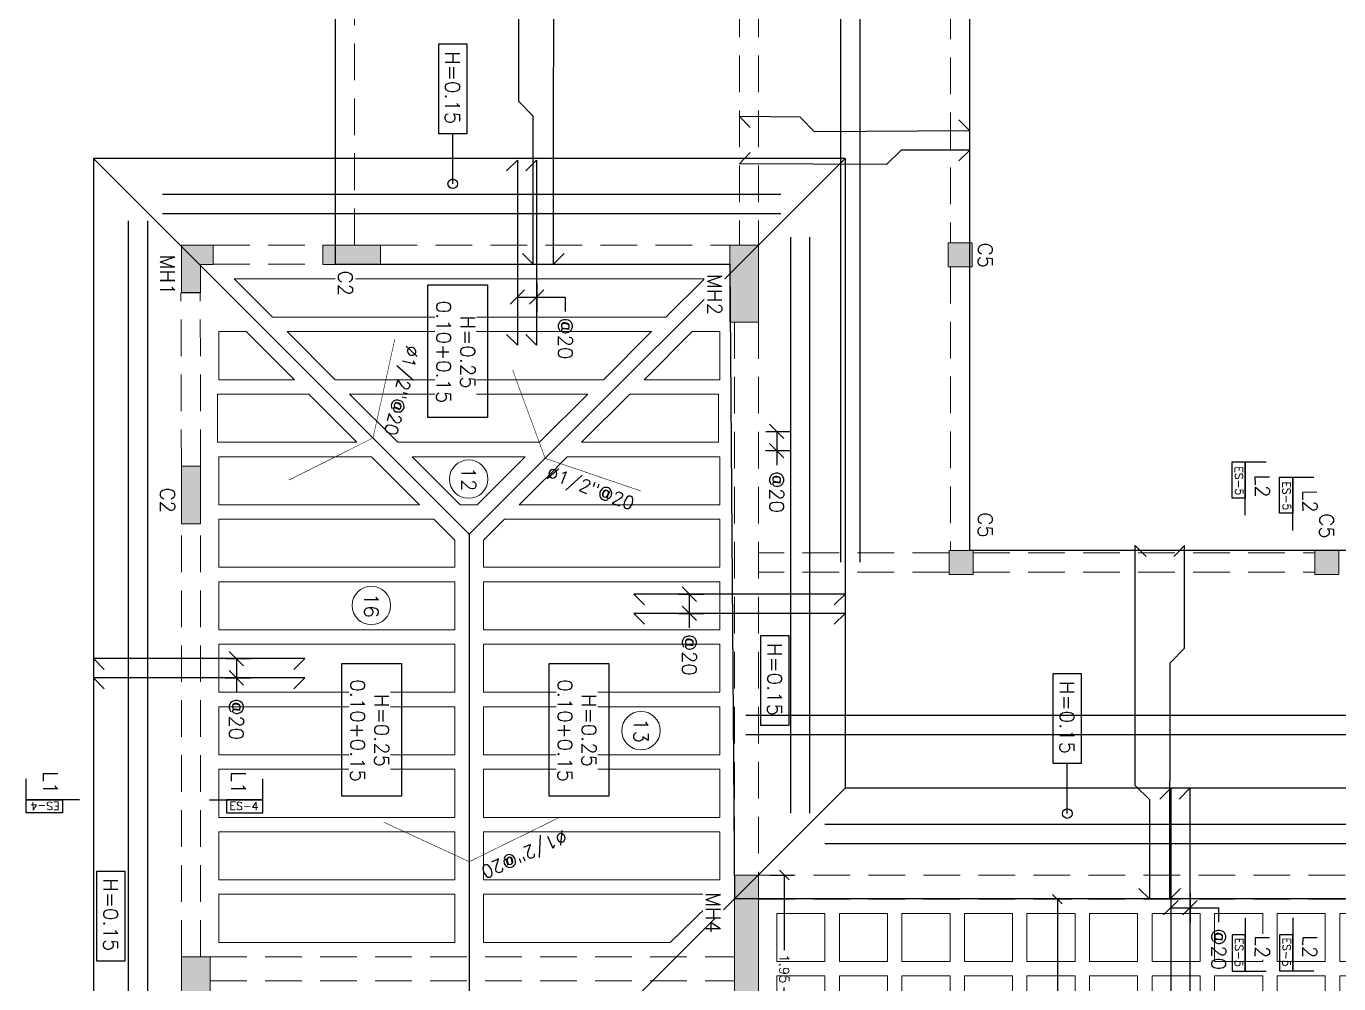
# Model space of a CAD drawing. Header units: metres. Extents: x -44 to 358, y -246 to 48.
# Drawn here: x 147.01 to 160.66, y -201.01 to -191.06 of the extents above; entities that cross this region are included whole.
import ezdxf
from ezdxf.enums import TextEntityAlignment as Align

# ---------------------------------------------------------------- set-up
doc = ezdxf.new("R2010")
doc.units = ezdxf.units.M
doc.header["$LTSCALE"] = 0.3
doc.header["$PDMODE"] = 3
doc.linetypes.add('HIDDEN', pattern=[9.525, 6.35, -3.175])
for name, color, linetype, lineweight in [('0-S-GRID-IDEN', 1, 'Continuous', 9), ('BOVEDILLA', 8, 'Continuous', 5), ('Columnas', 7, 'Continuous', 18), ('VIGAS', 1, 'HIDDEN', 15)]:
    doc.layers.add(name, color=color, linetype=linetype, lineweight=lineweight)
for name, color, linetype in [('ACERO', 5, 'Continuous'), ('BP', 3, 'Continuous'), ('DIMCOL', 4, 'Continuous'), ('DIMTEXTO', 4, 'Continuous'), ('HATCH', 8, 'Continuous'), ('REBAR', 5, 'Continuous'), ('TEXTOS', 4, 'Continuous')]:
    doc.layers.add(name, color=color, linetype=linetype)
doc.styles.add('SMPLEX', font='simplex.shx')
doc.dimstyles.new('DIM-50', dxfattribs={"dimscale": 0.5, "dimtxt": 0.2, "dimasz": 0.2, "dimexe": 0.2, "dimexo": 0.2, "dimgap": 0.1, "dimtad": 0, "dimtih": 1, "dimtoh": 1, "dimzin": 0, "dimdsep": 46, "dimtxsty": 'SMPLEX', "dimblk1": 'OBLIQUE', "dimblk2": 'OBLIQUE', "dimsah": 1, "dimcen": 0.2, "dimclrd": 4, "dimclre": 4, "dimclrt": 4, "dimadec": 0, "dimazin": 0, "dimtfac": 1, "dimtmove": 0, "dimatfit": 3, "dimldrblk": 'OPEN30', "dimfxl": 0.3, "dimfxlon": 1, "dimtfill": 1, "dimtolj": 1, "dimtzin": 0, "dimarcsym": 0})
doc.dimstyles.new('DIM-75', dxfattribs={"dimscale": 0.75, "dimtxt": 0.2, "dimasz": 0.2, "dimexe": 0.2, "dimexo": 0.2, "dimgap": 0.1, "dimtad": 0, "dimtih": 1, "dimtoh": 1, "dimzin": 0, "dimdsep": 46, "dimtxsty": 'SMPLEX', "dimblk1": 'OBLIQUE', "dimblk2": 'OBLIQUE', "dimsah": 1, "dimcen": 0.2, "dimclrd": 4, "dimclre": 4, "dimclrt": 4, "dimadec": 0, "dimazin": 0, "dimtfac": 1, "dimtmove": 0, "dimatfit": 3, "dimldrblk": 'OBLIQUE', "dimfxl": 0.2, "dimfxlon": 1, "dimtfill": 1, "dimtolj": 1, "dimtzin": 0, "dimarcsym": 0})

# ---------------------------------------------------------------- blocks, each defined once
blk = doc.blocks.new('_OBLIQUE')
at = {"color": 0, "linetype": 'ByBlock'}
blk.add_line((-0.5, -0.5), (0.5, 0.5), dxfattribs=at)
blk = doc.blocks.new('*D1817')
at = {"layer": 'DEFPOINTS', "color": 0, "transparency": 16777216}
for p in [(125.205, -33.829), (125.205, -34.091), (125.405, -34.095)]:
    blk.add_point(p, dxfattribs=at)
at = {"layer": 'DIMTEXTO', "color": 4, "lineweight": -2, "transparency": 16777216}
for p, q in [((125.205, -33.941), (125.205, -33.679)), ((125.405, -33.945), (125.405, -33.679)), ((125.205, -33.829), (125.405, -33.829)), ((125.405, -33.829), (125.555, -33.829))]:
    blk.add_line(p, q, dxfattribs=at)
at = {"layer": 'DIMTEXTO', "color": 4, "lineweight": -2, "transparency": 16777216, "xscale": 0.15, "yscale": 0.15, "zscale": 0.15, "rotation": 180}
blk.add_blockref('_OBLIQUE', (125.205, -33.829), dxfattribs=at)
at = {"layer": 'DIMTEXTO', "color": 4, "lineweight": -2, "transparency": 16777216, "xscale": 0.15, "yscale": 0.15, "zscale": 0.15}
blk.add_blockref('_OBLIQUE', (125.405, -33.829), dxfattribs=at)
at = {"layer": 'DIMTEXTO', "color": 4, "transparency": 16777216, "insert": (125.837, -33.829), "char_height": 0.15, "attachment_point": 5, "style": 'SMPLEX', "bg_fill": 3, "box_fill_scale": 1.1, "bg_fill_color": 256, "bg_fill_true_color": 13158600, "bg_fill_transparency": 0}
blk.add_mtext('\\A1;@20', dxfattribs=at)
blk = doc.blocks.new('*D1818')
at = {"layer": 'DEFPOINTS', "color": 0, "transparency": 16777216}
for p in [(126.897, -34.738), (126.897, -35), (127.097, -35.004)]:
    blk.add_point(p, dxfattribs=at)
at = {"layer": 'DIMTEXTO', "color": 4, "lineweight": -2, "transparency": 16777216}
for p, q in [((126.897, -34.85), (126.897, -34.588)), ((127.097, -34.854), (127.097, -34.588)), ((126.897, -34.738), (127.097, -34.738)), ((127.097, -34.738), (127.247, -34.738))]:
    blk.add_line(p, q, dxfattribs=at)
at = {"layer": 'DIMTEXTO', "color": 4, "lineweight": -2, "transparency": 16777216, "xscale": 0.15, "yscale": 0.15, "zscale": 0.15, "rotation": 180}
blk.add_blockref('_OBLIQUE', (126.897, -34.738), dxfattribs=at)
at = {"layer": 'DIMTEXTO', "color": 4, "lineweight": -2, "transparency": 16777216, "xscale": 0.15, "yscale": 0.15, "zscale": 0.15}
blk.add_blockref('_OBLIQUE', (127.097, -34.738), dxfattribs=at)
at = {"layer": 'DIMTEXTO', "color": 4, "transparency": 16777216, "insert": (127.529, -34.738), "char_height": 0.15, "attachment_point": 5, "style": 'SMPLEX', "bg_fill": 3, "box_fill_scale": 1.1, "bg_fill_color": 256, "bg_fill_true_color": 13158600, "bg_fill_transparency": 0}
blk.add_mtext('\\A1;@20', dxfattribs=at)
blk = doc.blocks.new('A$C29cb555f')
at = {"layer": 'HATCH'}
h = blk.add_hatch(color=256, dxfattribs=at)
h.dxf.hatch_style = 1
h.paths.add_polyline_path([(19.176, 11.998), (19.426, 11.998), (19.426, 12.248), (19.176, 12.248)])
h = blk.add_hatch(color=256, dxfattribs=at)
h.dxf.hatch_style = 1
h.paths.add_polyline_path([(15.976, 8.188), (16.226, 8.188), (16.226, 8.438), (15.976, 8.438)])
h = blk.add_hatch(color=256, dxfattribs=at)
h.dxf.hatch_style = 1
h.paths.add_polyline_path([(19.176, 8.198), (19.426, 8.198), (19.426, 8.448), (19.176, 8.448)])
h = blk.add_hatch(color=256, dxfattribs=at)
h.dxf.hatch_style = 1
h.paths.add_polyline_path([(16.001, 6.219), (16.001, 5.919), (16.801, 5.919), (16.801, 6.219)])
h = blk.add_hatch(color=256, dxfattribs=at)
h.dxf.hatch_style = 1
h.paths.add_polyline_path([(22.801, 6.219), (22.551, 6.219), (22.551, 5.969), (24.501, 5.969), (24.501, 6.219)])
h = blk.add_hatch(color=256, dxfattribs=at)
h.dxf.hatch_style = 1
h.paths.add_polyline_path([(16.001, 1.689), (16.201, 1.689), (16.201, 2.289), (16.001, 2.289)])
h = blk.add_hatch(color=256, dxfattribs=at)
h.dxf.hatch_style = 1
h.paths.add_polyline_path([(16.498, 0.419), (16.498, 0.219), (16.001, 0.219), (16.001, 0.549), (16.201, 0.549), (16.201, 0.419)])
h = blk.add_hatch(color=256, dxfattribs=at)
h.dxf.hatch_style = 1
h.paths.add_polyline_path([(18.298, 0.419), (18.298, 0.219), (18.898, 0.219), (18.898, 0.419)])
h = blk.add_hatch(color=256, dxfattribs=at)
h.dxf.hatch_style = 1
h.paths.add_polyline_path([(23.401, 0.519), (23.401, 0.219), (24.201, 0.219), (24.201, 0.519)])
at = {"layer": 'Columnas'}
for points in [[(19.176, 11.998), (19.426, 11.998), (19.426, 12.248), (19.176, 12.248)], [(15.976, 8.188), (16.226, 8.188), (16.226, 8.438), (15.976, 8.438)], [(19.176, 8.198), (19.426, 8.198), (19.426, 8.448), (19.176, 8.448)], [(16.001, 6.219), (16.001, 5.919), (16.801, 5.919), (16.801, 6.219)], [(22.55, 6.219), (24.5, 6.219), (24.5, 5.969), (22.55, 5.969)], [(16.001, 1.689), (16.201, 1.689), (16.201, 2.289), (16.001, 2.289)], [(18.298, 0.419), (18.298, 0.219), (18.898, 0.219), (18.898, 0.419)], [(23.401, 0.519), (23.401, 0.219), (24.201, 0.219), (24.201, 0.519)]]:
    blk.add_lwpolyline(points, close=True, dxfattribs=at)
blk.add_lwpolyline([(16.498, 0.419), (16.498, 0.219), (16.001, 0.219), (16.001, 0.549), (16.201, 0.549), (16.201, 0.419), (16.498, 0.419), (16.498, 0.219)], dxfattribs=at)
at = {"layer": 'HATCH', "ltscale": 0.2}
blk.add_lwpolyline([(16.498, 0.419), (16.498, 0.219)], dxfattribs=at)
at = {"layer": 'DIMTEXTO', "ltscale": 0.2, "char_height": 0.15, "attachment_point": 1, "style": 'SMPLEX', "bg_fill": 3, "box_fill_scale": 1.2, "bg_fill_color": 256, "bg_fill_transparency": 0}
for s, insert in [('C5', (18.789, 12.197)), ('C5', (18.78, 8.649)), ('MH4', (22.729, 5.821))]:
    blk.add_mtext_dynamic_manual_height_columns(s, width=0.23091, gutter_width=0.25, heights=[0], dxfattribs=dict(at, insert=insert))
for s, width, insert in [('C5', 0.23091, (15.976, 8.649)), ('MH2', 0.41414, (16.302, 5.836)), ('C2', 0.23091, (16.266, 1.998)), ('MH1', 0.23091, (16.1, 0.15)), ('C2', 0.23091, (18.521, 0.15))]:
    blk.add_mtext_dynamic_manual_height_columns(s, width=width, gutter_width=0.25, heights=[0], dxfattribs=dict(at, insert=insert))
blk = doc.blocks.new('*D1837')
at = {"layer": 'DEFPOINTS', "color": 0, "transparency": 16777216}
for p in [(122.706, -36.324), (123.808, -36.324), (122.706, -36.524)]:
    blk.add_point(p, dxfattribs=at)
at = {"layer": 'DIMTEXTO', "color": 4, "lineweight": -2, "transparency": 16777216}
for p, q in [((123.808, -36.324), (123.808, -36.027)), ((123.808, -36.027), (123.958, -36.027)), ((123.658, -36.324), (123.958, -36.324)), ((123.808, -36.524), (123.808, -36.324)), ((123.658, -36.524), (123.958, -36.524))]:
    blk.add_line(p, q, dxfattribs=at)
at = {"layer": 'DIMTEXTO', "color": 4, "lineweight": -2, "transparency": 16777216, "xscale": 0.15, "yscale": 0.15, "zscale": 0.15}
for p, rotation in [((123.808, -36.324), 90), ((123.808, -36.524), 270)]:
    blk.add_blockref('_OBLIQUE', p, dxfattribs=dict(at, rotation=rotation))
at = {"layer": 'DIMTEXTO', "color": 4, "transparency": 16777216, "insert": (124.24, -36.027), "char_height": 0.15, "attachment_point": 5, "style": 'SMPLEX', "bg_fill": 3, "box_fill_scale": 1.1, "bg_fill_color": 256, "bg_fill_true_color": 13158600, "bg_fill_transparency": 0}
blk.add_mtext('\\A1;@20', dxfattribs=at)
blk = doc.blocks.new('*D1838')
at = {"layer": 'DEFPOINTS', "color": 0, "transparency": 16777216}
for p in [(129.237, -29.533), (130.157, -29.533), (129.237, -29.733)]:
    blk.add_point(p, dxfattribs=at)
at = {"layer": 'DIMTEXTO', "color": 4, "lineweight": -2, "transparency": 16777216}
for p, q in [((130.157, -29.533), (130.157, -29.236)), ((130.157, -29.236), (130.307, -29.236)), ((130.007, -29.533), (130.307, -29.533)), ((130.157, -29.733), (130.157, -29.533)), ((130.007, -29.733), (130.307, -29.733))]:
    blk.add_line(p, q, dxfattribs=at)
at = {"layer": 'DIMTEXTO', "color": 4, "lineweight": -2, "transparency": 16777216, "xscale": 0.15, "yscale": 0.15, "zscale": 0.15}
for p, rotation in [((130.157, -29.533), 90), ((130.157, -29.733), 270)]:
    blk.add_blockref('_OBLIQUE', p, dxfattribs=dict(at, rotation=rotation))
at = {"layer": 'DIMTEXTO', "color": 4, "transparency": 16777216, "insert": (130.589, -29.236), "char_height": 0.15, "attachment_point": 5, "style": 'SMPLEX', "bg_fill": 3, "box_fill_scale": 1.1, "bg_fill_color": 256, "bg_fill_true_color": 13158600, "bg_fill_transparency": 0}
blk.add_mtext('\\A1;@20', dxfattribs=at)
blk = doc.blocks.new('*D1840')
at = {"layer": 'DEFPOINTS', "color": 0, "transparency": 16777216}
for p in [(127.567, -39.445), (127.567, -39.706), (127.767, -39.71)]:
    blk.add_point(p, dxfattribs=at)
at = {"layer": 'DIMTEXTO', "color": 4, "lineweight": -2, "transparency": 16777216}
for p, q in [((127.567, -39.556), (127.567, -39.295)), ((127.767, -39.56), (127.767, -39.295)), ((127.567, -39.445), (127.767, -39.445)), ((127.767, -39.445), (127.917, -39.445))]:
    blk.add_line(p, q, dxfattribs=at)
at = {"layer": 'DIMTEXTO', "color": 4, "lineweight": -2, "transparency": 16777216, "xscale": 0.15, "yscale": 0.15, "zscale": 0.15, "rotation": 180}
blk.add_blockref('_OBLIQUE', (127.567, -39.445), dxfattribs=at)
at = {"layer": 'DIMTEXTO', "color": 4, "lineweight": -2, "transparency": 16777216, "xscale": 0.15, "yscale": 0.15, "zscale": 0.15}
blk.add_blockref('_OBLIQUE', (127.767, -39.445), dxfattribs=at)
at = {"layer": 'DIMTEXTO', "color": 4, "transparency": 16777216, "insert": (128.199, -39.445), "char_height": 0.15, "attachment_point": 5, "style": 'SMPLEX', "bg_fill": 3, "box_fill_scale": 1.1, "bg_fill_color": 256, "bg_fill_true_color": 13158600, "bg_fill_transparency": 0}
blk.add_mtext('\\A1;@20', dxfattribs=at)
blk = doc.blocks.new('*D1844')
at = {"layer": 'DEFPOINTS', "color": 0, "ltscale": 0.2, "transparency": 16777216}
for p in [(131.768, -33.751), (129.818, -34.267), (131.768, -34.267)]:
    blk.add_point(p, dxfattribs=at)
at = {"layer": 'DIMTEXTO', "color": 4, "lineweight": -2, "ltscale": 0.2, "transparency": 16777216}
for p, q in [((129.818, -33.901), (129.818, -33.651)), ((131.768, -33.901), (131.768, -33.651)), ((129.818, -33.751), (130.6, -33.751)), ((131.768, -33.751), (130.986, -33.751))]:
    blk.add_line(p, q, dxfattribs=at)
at = {"layer": 'DIMTEXTO', "color": 4, "lineweight": -2, "ltscale": 0.2, "transparency": 16777216, "xscale": 0.1, "yscale": 0.1, "zscale": 0.1, "rotation": 180}
blk.add_blockref('_OBLIQUE', (129.818, -33.751), dxfattribs=at)
at = {"layer": 'DIMTEXTO', "color": 4, "lineweight": -2, "ltscale": 0.2, "transparency": 16777216, "xscale": 0.1, "yscale": 0.1, "zscale": 0.1}
blk.add_blockref('_OBLIQUE', (131.768, -33.751), dxfattribs=at)
at = {"layer": 'DIMTEXTO', "color": 4, "ltscale": 0.2, "transparency": 16777216, "insert": (130.793, -33.751), "char_height": 0.1, "attachment_point": 5, "style": 'SMPLEX', "bg_fill": 3, "box_fill_scale": 1.1, "bg_fill_color": 256, "bg_fill_true_color": 13158600, "bg_fill_transparency": 0}
blk.add_mtext('\\A1;1.95', dxfattribs=at)
blk = doc.blocks.new('_Open30')
at = {"color": 0, "lineweight": -2}
for p, q in [((-1, 0.27), (0, 0)), ((0, 0), (-1, -0.27)), ((0, 0), (-1, 0))]:
    blk.add_line(p, q, dxfattribs=at)
blk = doc.blocks.new('*D1845')
at = {"layer": 'DEFPOINTS', "color": 0, "ltscale": 0.2, "transparency": 16777216}
for p in [(130.068, -30.59), (135.593, -30.59), (135.593, -30.912)]:
    blk.add_point(p, dxfattribs=at)
at = {"layer": 'DIMTEXTO', "color": 4, "lineweight": -2, "ltscale": 0.2, "transparency": 16777216}
for p, q in [((130.068, -30.762), (130.068, -31.012)), ((135.593, -30.762), (135.593, -31.012)), ((130.068, -30.912), (132.628, -30.912)), ((135.593, -30.912), (133.033, -30.912))]:
    blk.add_line(p, q, dxfattribs=at)
at = {"layer": 'DIMTEXTO', "color": 4, "lineweight": -2, "ltscale": 0.2, "transparency": 16777216, "xscale": 0.1, "yscale": 0.1, "zscale": 0.1, "rotation": 180}
blk.add_blockref('_OBLIQUE', (130.068, -30.912), dxfattribs=at)
at = {"layer": 'DIMTEXTO', "color": 4, "lineweight": -2, "ltscale": 0.2, "transparency": 16777216, "xscale": 0.1, "yscale": 0.1, "zscale": 0.1}
blk.add_blockref('_OBLIQUE', (135.593, -30.912), dxfattribs=at)
at = {"layer": 'DIMTEXTO', "color": 4, "ltscale": 0.2, "transparency": 16777216, "insert": (132.83, -30.912), "char_height": 0.1, "attachment_point": 5, "style": 'SMPLEX', "bg_fill": 3, "box_fill_scale": 1.1, "bg_fill_color": 256, "bg_fill_true_color": 13158600, "bg_fill_transparency": 0}
blk.add_mtext('\\A1;5.53', dxfattribs=at)
blk = doc.blocks.new('*U1847')
at = {"layer": 'BOVEDILLA'}
blk.add_lwpolyline([(-0.25, -0.25), (0.25, -0.25), (0.25, 0.25), (-0.25, 0.25)], close=True, dxfattribs=at)
blk = doc.blocks.new('*U1848')
at = {"layer": 'BOVEDILLA', "color": 0, "linetype": 'ByBlock', "lineweight": -2, "transparency": 16777216}
for p in [(0, 0), (0.65, 0), (1.3, 0), (1.95, 0), (2.6, 0), (3.25, 0), (3.9, 0), (4.55, 0), (5.2, 0), (0, -0.65), (0.65, -0.65), (1.3, -0.65), (1.95, -0.65), (2.6, -0.65), (3.25, -0.65), (3.9, -0.65), (4.55, -0.65), (5.2, -0.65), (0, -1.3), (0.65, -1.3), (1.3, -1.3), (1.95, -1.3), (2.6, -1.3), (3.25, -1.3), (3.9, -1.3), (4.55, -1.3), (5.2, -1.3), (0, -1.95), (0.65, -1.95), (1.3, -1.95), (1.95, -1.95), (2.6, -1.95), (3.25, -1.95), (3.9, -1.95), (4.55, -1.95), (5.2, -1.95), (0, -2.6), (0.65, -2.6), (1.3, -2.6), (1.95, -2.6), (2.6, -2.6), (3.25, -2.6), (3.9, -2.6), (4.55, -2.6), (5.2, -2.6), (0, -3.25), (0.65, -3.25), (1.3, -3.25), (1.95, -3.25), (2.6, -3.25), (3.25, -3.25), (3.9, -3.25), (4.55, -3.25), (5.2, -3.25), (0, -3.9), (0.65, -3.9), (1.3, -3.9), (1.95, -3.9), (2.6, -3.9), (3.25, -3.9), (3.9, -3.9), (4.55, -3.9), (5.2, -3.9), (0, -4.55), (0.65, -4.55), (1.3, -4.55), (1.95, -4.55), (2.6, -4.55), (3.25, -4.55), (3.9, -4.55), (4.55, -4.55), (5.2, -4.55), (0, -5.2), (0.65, -5.2), (1.3, -5.2), (1.95, -5.2), (2.6, -5.2), (3.25, -5.2), (3.9, -5.2), (4.55, -5.2), (5.2, -5.2), (0, -5.85), (0.65, -5.85), (1.3, -5.85), (1.95, -5.85), (2.6, -5.85), (3.25, -5.85), (3.9, -5.85), (4.55, -5.85), (5.2, -5.85), (0, -6.5), (0.65, -6.5), (1.3, -6.5), (1.95, -6.5), (2.6, -6.5), (3.25, -6.5), (3.9, -6.5), (4.55, -6.5), (5.2, -6.5), (0, -7.15), (0.65, -7.15), (1.3, -7.15), (1.95, -7.15), (2.6, -7.15), (3.25, -7.15), (3.9, -7.15), (4.55, -7.15), (5.2, -7.15)]:
    blk.add_blockref('*U1847', p, dxfattribs=at)
blk = doc.blocks.new('A$C5eafe734')
at = {"layer": 'DIMTEXTO', "ltscale": 0.2}
blk.add_blockref('A$C29cb555f', (-7.332, 0), dxfattribs=at)
at = {"layer": 'ACERO', "ltscale": 0.2}
for p, q in [((13.556, 6.084), (13.556, 14.362)), ((13.756, 6.084), (13.756, 14.362)), ((11.963, 7.273), (3.16, 7.273)), ((11.963, 7.073), (3.16, 7.073))]:
    blk.add_line(p, q, dxfattribs=at)
at = {"layer": 'ACERO'}
for points in [[(15.356, 10.603), (15.468, 10.493), (13.01, 10.495), (12.86, 10.645), (11.793, 10.645), (11.905, 10.533)], [(15.356, 10.17), (15.468, 10.283), (14.435, 10.283), (14.285, 10.133), (11.793, 10.133), (11.905, 10.245)], [(7.366, 8.301), (7.479, 8.413), (7.49, 6.799), (7.339, 6.65), (7.331, 6.019), (7.444, 6.131)], [(7.793, 8.3), (7.68, 8.413), (7.681, 7.699), (7.83, 7.549), (7.822, 6.019), (7.706, 6.132)], [(8.756, 4.198), (8.868, 4.087), (4.767, 4.09), (4.617, 4.24), (3.068, 4.24), (3.181, 4.127)], [(8.756, 3.765), (8.868, 3.877), (7.326, 3.877), (7.176, 3.727), (3.068, 3.727), (3.181, 3.84)]]:
    blk.add_lwpolyline(points, dxfattribs=at)
at = {"layer": 'BP', "ltscale": 0.2}
blk.add_lwpolyline([(11.843, 14.458), (11.843, 8.413), (3.068, 8.413), (3.068, 1.819), (8.868, 1.819), (8.868, 5.919), (15.463, 5.969), (15.463, 14.458)], close=True, dxfattribs=at)
at = {"layer": 'TEXTOS', "color": 6, "linetype": 'Continuous', "ltscale": 0.01}
for p, q in [((10.922, 11.14), (10.922, 11.494)), ((16.216, 11.14), (16.216, 11.494))]:
    blk.add_line(p, q, dxfattribs=at)
at = {"layer": 'TEXTOS', "color": 5, "linetype": 'Continuous', "ltscale": 0.01}
for p, q in [((11.477, 11.276), (10.922, 11.276)), ((15.662, 11.276), (16.216, 11.276))]:
    blk.add_line(p, q, dxfattribs=at)
at = {"layer": 'TEXTOS', "color": 8, "linetype": 'Continuous', "ltscale": 0.01}
for points in [[(10.922, 11.14), (10.922, 11.276), (11.298, 11.276), (11.298, 11.14)], [(16.216, 11.14), (16.216, 11.276), (15.84, 11.276), (15.84, 11.14)]]:
    blk.add_lwpolyline(points, close=True, dxfattribs=at)
at = {"layer": 'VIGAS', "ltscale": 0.2}
for p, q in [((15.219, 6.219), (15.218, 14.208)), ((15.469, 6.219), (15.468, 14.208)), ((11.868, 8.448), (11.868, 11.998)), ((12.068, 8.448), (12.068, 11.998)), ((3.29, 8.413), (8.643, 8.413)), ((8.893, 8.413), (11.843, 8.413)), ((3.29, 8.213), (8.643, 8.213)), ((8.893, 8.213), (11.843, 8.213)), ((11.868, 8.198), (11.868, 6.219)), ((12.068, 8.198), (12.068, 6.219)), ((3.268, 6.219), (8.668, 6.219)), ((9.468, 6.219), (15.218, 6.219)), ((3.268, 6.019), (8.668, 6.019)), ((8.668, 2.289), (8.668, 5.919)), ((8.868, 2.289), (8.868, 5.919)), ((9.468, 5.969), (15.218, 5.969)), ((8.668, 2.019), (3.268, 2.019)), ((8.668, 1.819), (3.268, 1.819))]:
    blk.add_line(p, q, dxfattribs=at)
at = {"layer": 'DIMTEXTO', "color": 4, "lineweight": -3, "insert": (15.964, 11.453), "char_height": 0.15, "attachment_point": 5, "rotation": 359.2226, "style": 'SMPLEX', "bg_fill": 3, "box_fill_scale": 1.1, "bg_fill_color": 256, "bg_fill_true_color": 13158600, "bg_fill_transparency": 0}
blk.add_mtext('L2', dxfattribs=at)
at = {"layer": 'TEXTOS', "color": 4, "ltscale": 0.5, "char_height": 0.0825, "attachment_point": 5, "style": 'SMPLEX'}
for insert, rotation in [((11.118, 11.212), 0.7774), ((16.021, 11.212), 359.2226)]:
    blk.add_mtext('ES-5', dxfattribs=dict(at, insert=insert, rotation=rotation))
at = {"layer": 'DIMTEXTO', "color": 4, "lineweight": -3, "insert": (11.174, 11.453), "char_height": 0.15, "attachment_point": 5, "rotation": 0.7774, "style": 'SMPLEX', "bg_fill": 3, "box_fill_scale": 1.1, "bg_fill_color": 256, "bg_fill_true_color": 13158600, "bg_fill_transparency": 0}
blk.add_mtext('L2', dxfattribs=at)
blk = doc.blocks.new('A$Cefc2a90e')
at = {"layer": 'ACERO', "ltscale": 0.2}
for p, q in [((29.376, 1.264), (10.832, 1.264)), ((29.376, 1.064), (10.832, 1.064))]:
    blk.add_line(p, q, dxfattribs=at)
at = {"layer": 'ACERO'}
for points in [[(14.826, 8.397), (14.713, 8.51), (14.713, 6.314), (14.826, 6.426)], [(15.026, 8.397), (14.913, 8.51), (14.913, 6.314), (15.026, 6.426)]]:
    blk.add_lwpolyline(points, dxfattribs=at)
at = {"layer": 'BP', "ltscale": 0.2}
for p, q in [((16.731, 14.699), (16.731, 8.51)), ((10.184, 8.51), (10.184, 0.699)), ((10.184, 8.51), (16.731, 8.51)), ((16.731, 8.51), (20.637, 4.604)), ((10.184, 0.699), (14.09, 4.604)), ((14.09, 4.604), (20.69, 4.604)), ((10.184, 0.699), (30.034, 0.699))]:
    blk.add_line(p, q, dxfattribs=at)
at = {"layer": 'TEXTOS', "color": 5, "linetype": 'Continuous', "ltscale": 0.01}
blk.add_line((16.851, 0.554), (16.851, 0), dxfattribs=at)
at = {"layer": 'TEXTOS', "color": 6, "linetype": 'Continuous', "ltscale": 0.01}
blk.add_line((16.987, 0), (16.634, 0), dxfattribs=at)
at = {"layer": 'TEXTOS', "color": 8, "linetype": 'Continuous', "ltscale": 0.01}
blk.add_lwpolyline([(16.987, 0), (16.851, 0), (16.851, 0.376), (16.987, 0.376)], close=True, dxfattribs=at)
at = {"layer": 'VIGAS', "ltscale": 0.2}
for p, q in [((17.634, 7.612), (17.633, 15.601)), ((17.884, 7.612), (17.883, 15.601)), ((11.884, 7.612), (17.634, 7.612)), ((11.084, 3.682), (11.084, 7.312)), ((11.284, 3.682), (11.284, 7.312)), ((11.884, 7.362), (17.634, 7.362)), ((18.484, 1.912), (18.484, 7.362)), ((18.734, 1.912), (18.734, 7.362)), ((11.084, 1.942), (11.084, 3.082)), ((11.284, 1.942), (11.284, 3.082)), ((13.382, 1.812), (11.582, 1.808)), ((18.484, 1.812), (13.982, 1.812)), ((13.382, 1.612), (11.582, 1.608)), ((18.484, 1.612), (13.982, 1.612))]:
    blk.add_line(p, q, dxfattribs=at)
at = {"layer": 'DIMTEXTO', "color": 4, "insert": (18.048, 0.877), "char_height": 0.15, "attachment_point": 5, "rotation": 0, "style": 'SMPLEX', "bg_fill": 3, "box_fill_scale": 1.1, "bg_fill_color": 256, "bg_fill_true_color": 13158600, "bg_fill_transparency": 0}
blk.add_mtext('\\A1;H=0.15', dxfattribs=at)
at = {"layer": 'TEXTOS', "color": 4, "ltscale": 0.5, "insert": (16.916, 0.196), "char_height": 0.0825, "attachment_point": 5, "rotation": 270.7774, "style": 'SMPLEX'}
blk.add_mtext('ES-4', dxfattribs=at)
at = {"layer": 'DIMTEXTO', "color": 4}
blk.add_lwpolyline([(17.592, 1.026), (18.529, 1.026), (18.529, 0.735), (17.592, 0.735)], close=True, dxfattribs=at)
at = {"layer": 'DIMTEXTO', "color": 4, "lineweight": -3, "insert": (16.675, 0.252), "char_height": 0.15, "attachment_point": 5, "style": 'SMPLEX', "bg_fill": 3, "box_fill_scale": 1.1, "bg_fill_color": 256, "bg_fill_true_color": 13158600, "bg_fill_transparency": 0}
blk.add_mtext('L1', dxfattribs=at)
at = {"layer": 'DIMTEXTO'}
for base, p1, p2, picture, middle in [((13.021, 7.799), (13.221, 7.534), (13.021, 7.538), '*D1817', (13.653, 7.799)), ((14.713, 6.89), (14.913, 6.624), (14.713, 6.629), '*D1818', (15.346, 6.89))]:
    dim = blk.add_linear_dim(base=base, p1=p1, p2=p2, angle=360, text='@20', dimstyle='DIM-75', dxfattribs=at)
    dim.commit()
    dim.dimension.update_dxf_attribs({"geometry": picture, "text_midpoint": middle, "dimtype": 128, "insert": (-112.184, 41.629)})
at = {"layer": 'BP', "ltscale": 0.2}
blk.add_line((10.184, 8.51), (14.09, 4.604), dxfattribs=at)
at = {"layer": 'DIMTEXTO', "ltscale": 0.2}
blk.add_blockref('A$C29cb555f', (-4.916, 1.393), dxfattribs=at)
at = {"layer": '0-S-GRID-IDEN'}
for centre in [(16.133, 6.389), (13.517, 4.598), (14.831, 3.587)]:
    blk.add_circle(centre, 0.2, dxfattribs=at)
at = {"layer": 'ACERO'}
for p, q in [((16.992, 8.145), (11.003, 8.145)), ((16.992, 7.945), (11.003, 7.945))]:
    blk.add_line(p, q, dxfattribs=at)
for points in [[(16.844, 11.983), (16.731, 12.095), (19.333, 12.095), (19.221, 11.983)], [(16.844, 11.783), (16.731, 11.895), (19.333, 11.895), (19.221, 11.783)], [(10.312, 5.192), (10.2, 5.304), (12.126, 5.304), (12.013, 5.192)], [(10.312, 4.992), (10.2, 5.104), (12.126, 5.104), (12.013, 4.992)], [(15.496, 2.782), (15.383, 2.894), (15.383, 0.699), (15.496, 0.811)], [(15.696, 2.782), (15.583, 2.894), (15.583, 0.699), (15.696, 0.811)]]:
    blk.add_lwpolyline(points, dxfattribs=at)
at = {"layer": 'BOVEDILLA'}
for points in [[(11.984, 7.208), (12.484, 7.208), (12.484, 6.422), (11.984, 6.922)], [(12.634, 7.194), (13.134, 7.194), (13.134, 5.772), (12.634, 6.272)], [(13.934, 7.208), (14.434, 7.208), (14.434, 4.754), (14.152, 4.754), (13.934, 4.972)], [(14.584, 7.208), (15.084, 7.208), (15.084, 4.754), (14.584, 4.754)], [(15.234, 7.208), (15.734, 7.208), (15.734, 4.754), (15.234, 4.754)], [(15.884, 7.208), (16.384, 7.208), (16.384, 4.754), (15.884, 4.754)], [(16.534, 7.208), (17.034, 7.208), (17.034, 4.754), (16.534, 4.754)], [(17.834, 7.208), (18.334, 6.694), (18.334, 4.754), (17.834, 4.754)], [(13.784, 4.511), (13.284, 4.011), (13.284, 5.185), (13.784, 4.685)], [(13.934, 2.001), (14.434, 2.001), (14.434, 4.454), (14.152, 4.454), (13.934, 4.237)], [(14.584, 2.001), (15.084, 2.001), (15.084, 4.454), (14.584, 4.454)], [(16.534, 2.001), (17.034, 2.001), (17.034, 4.454), (16.534, 4.454)], [(17.184, 2.001), (17.684, 2.001), (17.684, 4.454), (17.184, 4.454)], [(17.834, 2.001), (18.334, 2.001), (18.334, 4.454), (17.834, 4.454)], [(13.284, 2.001), (13.784, 2.001), (13.784, 4.087), (13.284, 3.587)], [(12.634, 1.988), (13.134, 1.988), (13.134, 3.437), (12.634, 2.937)], [(11.984, 2.001), (12.484, 2.001), (12.484, 2.787), (11.984, 2.287)]]:
    blk.add_lwpolyline(points, close=True, dxfattribs=at)
at = {"layer": 'DIMTEXTO', "ltscale": 0.2}
for points in [[(15.434, 6.055), (16.814, 6.055), (16.814, 5.435), (15.434, 5.435)], [(11.499, 4.795), (12.878, 4.795), (12.878, 4.175), (11.499, 4.175)], [(15.434, 3.9), (16.814, 3.9), (16.814, 3.281), (15.434, 3.281)]]:
    blk.add_lwpolyline(points, close=True, dxfattribs=at)
at = {"layer": 'REBAR', "color": 6, "const_width": 0.00576}
for points in [[(12.383, 5.055), (13.301, 5.393), (13.64, 6.385)], [(17.084, 3.716), (17.495, 4.604), (17.032, 5.546)], [(13.527, 2.729), (13.089, 3.604), (12.065, 3.83)]]:
    blk.add_lwpolyline(points, dxfattribs=at)
at = {"layer": 'TEXTOS', "color": 6, "linetype": 'Continuous', "ltscale": 0.01}
for p, q in [((18.631, 13.027), (18.631, 13.381)), ((16.987, 2.458), (16.634, 2.458))]:
    blk.add_line(p, q, dxfattribs=at)
at = {"layer": 'TEXTOS', "color": 5, "linetype": 'Continuous', "ltscale": 0.01}
for p, q in [((18.077, 13.163), (18.631, 13.163)), ((16.851, 1.904), (16.851, 2.458))]:
    blk.add_line(p, q, dxfattribs=at)
at = {"layer": 'TEXTOS', "color": 8, "linetype": 'Continuous', "ltscale": 0.01}
for points in [[(18.631, 13.027), (18.631, 13.163), (18.255, 13.163), (18.255, 13.027)], [(16.987, 2.458), (16.851, 2.458), (16.851, 2.082), (16.987, 2.082)]]:
    blk.add_lwpolyline(points, close=True, dxfattribs=at)
at = {"layer": 'DIMTEXTO', "style": 'SMPLEX'}
for s, p in [('13', (16.133, 6.389)), ('12', (13.517, 4.598)), ('16', (14.831, 3.587))]:
    blk.add_text(s, height=0.15, dxfattribs=at).set_placement(p, align=Align.MIDDLE_CENTER)
at = {"layer": 'DIMTEXTO', "color": 4, "char_height": 0.15, "attachment_point": 5, "rotation": 0, "style": 'SMPLEX', "bg_fill": 3, "box_fill_scale": 1.1, "bg_fill_color": 256, "bg_fill_true_color": 13158600, "bg_fill_transparency": 0}
for insert in [(15.995, 10.817), (15.6, 7.778), (9.448, 4.43)]:
    blk.add_mtext('\\A1;H=0.15', dxfattribs=dict(at, insert=insert))
at = {"layer": 'TEXTOS', "color": 4, "ltscale": 0.5, "char_height": 0.0825, "attachment_point": 5, "style": 'SMPLEX'}
for s, insert, rotation in [('ES-5', (18.435, 13.099), 359.2226), ('ES-4', (16.916, 2.263), 89.2226)]:
    blk.add_mtext(s, dxfattribs=dict(at, insert=insert, rotation=rotation))
at = {"layer": 'DIMTEXTO', "ltscale": 0.2}
for base, p1, p2, picture, middle, set_off in [((23.4093, 10.7166), (17.8839, 11.0387), (23.4093, 11.0387), '*D1845', (20.6466, 10.7166), (-112.1837, 41.6286)), ((19.584, 7.878), (17.634, 7.362), (19.584, 7.362), '*D1844', (18.609, 7.878), (-112.184, 41.629))]:
    dim = blk.add_linear_dim(base=base, p1=p1, p2=p2, dimstyle='DIM-50', dxfattribs=at)
    dim.commit()
    dim.dimension.update_dxf_attribs({"geometry": picture, "text_midpoint": middle, "insert": set_off})
for points in [[(16.994, 10.82), (16.475, 10.82)], [(10.447, 4.433), (9.929, 4.433)]]:
    blk.add_leader(points, dimstyle='DIM-50', override={"dimldrblk": 'DotBlank'}, dxfattribs=at)
blk.add_wipeout([(10.229, 13.984), (15.431, 13.927), (15.355, 9.053), (10.267, 9.205)])
at = {"layer": 'DIMTEXTO', "color": 4}
for points in [[(15.539, 10.965), (16.475, 10.965), (16.475, 10.674), (15.539, 10.674)], [(15.144, 7.927), (16.08, 7.927), (16.08, 7.636), (15.144, 7.636)], [(8.992, 4.579), (9.929, 4.579), (9.929, 4.288), (8.992, 4.288)]]:
    blk.add_lwpolyline(points, close=True, dxfattribs=at)
at = {"layer": 'TEXTOS', "color": 6, "linetype": 'Continuous', "ltscale": 0.01}
blk.add_line((13.496, 13.027), (13.496, 13.381), dxfattribs=at)
at = {"layer": 'TEXTOS', "color": 5, "linetype": 'Continuous', "ltscale": 0.01}
blk.add_line((14.05, 13.163), (13.496, 13.163), dxfattribs=at)
at = {"layer": 'TEXTOS', "color": 8, "linetype": 'Continuous', "ltscale": 0.01}
blk.add_lwpolyline([(13.496, 13.027), (13.496, 13.163), (13.872, 13.163), (13.872, 13.027)], close=True, dxfattribs=at)
at = {"layer": 'DIMCOL', "color": 4, "char_height": 0.135, "attachment_point": 5, "style": 'SMPLEX', "bg_fill": 3, "box_fill_scale": 1.1, "bg_fill_color": 256, "bg_fill_true_color": 13158600, "bg_fill_transparency": 0}
for insert, rotation in [((13.631, 5.858), 69.2932), ((17.398, 5.167), 294.2932), ((12.59, 3.88), 345.6799)]:
    blk.add_mtext('\\A1;∅1/2"@20', dxfattribs=dict(at, insert=insert, rotation=rotation))
at = {"layer": 'DIMTEXTO', "color": 4, "lineweight": -3, "insert": (13.747, 13.34), "char_height": 0.15, "attachment_point": 5, "rotation": 0.7774, "style": 'SMPLEX', "bg_fill": 3, "box_fill_scale": 1.1, "bg_fill_color": 256, "bg_fill_true_color": 13158600, "bg_fill_transparency": 0}
blk.add_mtext('L2', dxfattribs=at)
at = {"layer": 'DIMTEXTO', "color": 4, "insert": (16.132, 5.725), "char_height": 0.15, "attachment_point": 5, "rotation": 0, "style": 'SMPLEX', "bg_fill": 3, "box_fill_scale": 1.1, "bg_fill_color": 256, "bg_fill_true_color": 13158600, "bg_fill_transparency": 0}
blk.add_mtext('\\A1;H=0.25\\P0.10+0.15', dxfattribs=at)
at = {"layer": 'DIMTEXTO', "color": 4, "lineweight": -3, "insert": (16.675, 2.206), "char_height": 0.15, "attachment_point": 5, "style": 'SMPLEX', "bg_fill": 3, "box_fill_scale": 1.1, "bg_fill_color": 256, "bg_fill_true_color": 13158600, "bg_fill_transparency": 0}
blk.add_mtext('L1', dxfattribs=at)
at = {"layer": 'TEXTOS', "color": 4, "ltscale": 0.5, "insert": (13.691, 13.099), "char_height": 0.0825, "attachment_point": 5, "rotation": 0.7774, "style": 'SMPLEX'}
blk.add_mtext('ES-5', dxfattribs=at)
at = {"layer": 'DIMTEXTO'}
for base, p1, p2, angle, picture, middle in [((17.973, 12.095), (17.053, 11.895), (17.053, 12.095), 270, '*D1838', (18.405, 12.393)), ((11.624, 5.304), (10.522, 5.104), (10.522, 5.304), 270, '*D1837', (12.056, 5.602)), ((15.383, 2.184), (15.583, 1.918), (15.383, 1.922), 360, '*D1840', (16.016, 2.184))]:
    dim = blk.add_linear_dim(base=base, p1=p1, p2=p2, angle=angle, text='@20', dimstyle='DIM-75', dxfattribs=at)
    dim.commit()
    dim.dimension.update_dxf_attribs({"geometry": picture, "text_midpoint": middle, "dimtype": 128, "insert": (-112.184, 41.629)})
at = {"layer": 'ACERO', "ltscale": 0.2}
for p, q in [((17.105, 8.301), (17.105, 14.948)), ((17.305, 8.301), (17.305, 14.948)), ((10.555, 1.415), (10.555, 7.841)), ((10.755, 1.415), (10.755, 7.841))]:
    blk.add_line(p, q, dxfattribs=at)
at = {"layer": 'BOVEDILLA'}
for points in [[(13.284, 7.208), (13.784, 7.208), (13.784, 5.122), (13.284, 5.622)], [(17.184, 7.208), (17.684, 7.208), (17.684, 4.754), (17.184, 4.754)], [(11.834, 2.561), (11.434, 2.161), (11.434, 7.048), (11.834, 6.648)], [(12.484, 3.211), (11.984, 2.711), (11.984, 6.498), (12.484, 5.998)], [(13.134, 3.861), (12.634, 3.361), (12.634, 5.835), (13.134, 5.335)], [(15.234, 2.001), (15.734, 2.001), (15.734, 4.454), (15.234, 4.454)], [(15.884, 2.001), (16.384, 2.001), (16.384, 4.454), (15.884, 4.454)]]:
    blk.add_lwpolyline(points, close=True, dxfattribs=at)
at = {"layer": 'BP', "color": 8, "ltscale": 0.2}
blk.add_lwpolyline([(14.259, 14.699), (14.259, 9.806), (5.484, 9.806), (5.484, 3.212), (10.184, 3.212)], dxfattribs=at)
at = {"layer": 'BOVEDILLA'}
blk.add_blockref('*U1848', (18.283, 15.201), dxfattribs=at)
at = {"layer": 'DIMTEXTO', "color": 4, "lineweight": -3, "insert": (18.379, 13.34), "char_height": 0.15, "attachment_point": 5, "rotation": 359.2226, "style": 'SMPLEX', "bg_fill": 3, "box_fill_scale": 1.1, "bg_fill_color": 256, "bg_fill_true_color": 13158600, "bg_fill_transparency": 0}
blk.add_mtext('L2', dxfattribs=at)
at = {"layer": 'DIMTEXTO', "color": 4, "char_height": 0.15, "attachment_point": 5, "rotation": 0, "style": 'SMPLEX', "bg_fill": 3, "box_fill_scale": 1.1, "bg_fill_color": 256, "bg_fill_true_color": 13158600, "bg_fill_transparency": 0}
for insert in [(12.197, 4.464), (16.132, 3.57)]:
    blk.add_mtext('\\A1;H=0.25\\P0.10+0.15', dxfattribs=dict(at, insert=insert))

msp = doc.modelspace()

# ---------------------------------------------------------------- block references
at = {"layer": 'DIMTEXTO', "ltscale": 0.2, "rotation": 270}
msp.add_blockref('A$Cefc2a90e', (147.0142665, -182.2511078), dxfattribs=at)

# ---------------------------------------------------------------- next in the draw order: block references
msp.add_blockref('A$C5eafe734', (148.4074297, -184.6672092), dxfattribs=at)

doc.saveas('drawing.dxf')
